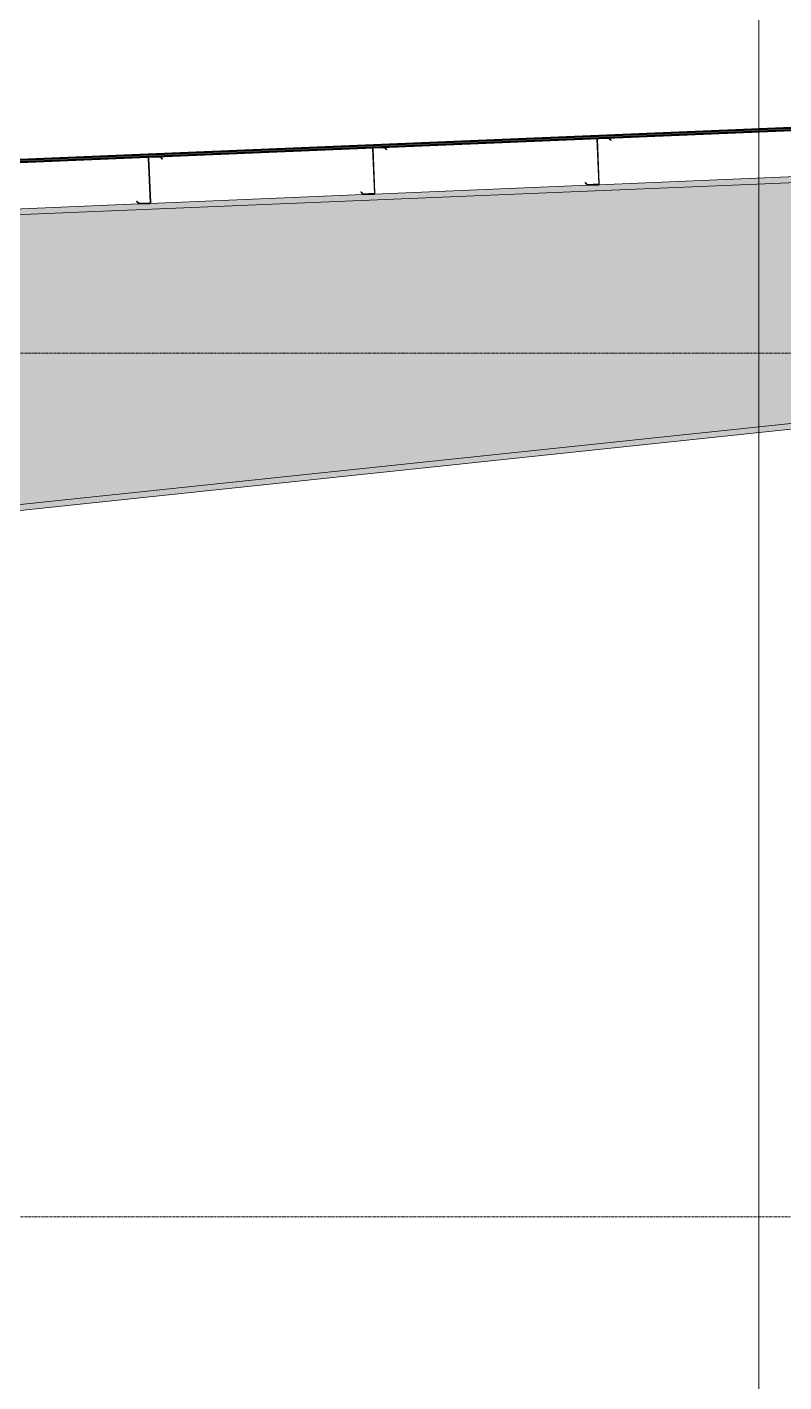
# Model space of a CAD drawing. Header units: inches. Extents: x -26493 to -10162, y -132 to 713.
# Drawn here: x -16648.6 to -16486.8, y 108.7 to 398.6 of the extents above; entities that cross this region are included whole.
import ezdxf

# ---------------------------------------------------------------- set-up
doc = ezdxf.new("R2010")
doc.units = ezdxf.units.IN
doc.header["$MEASUREMENT"] = 0
doc.linetypes.add('Grid Line 1_2_', pattern=[0.875, 0.5, -0.125, 0.125, -0.125])
for name, color, linetype, lineweight in [('A-FLOR-LEVL', 51, 'Continuous', 9), ('A-ROOF', 132, 'Continuous', 13), ('G-ANNO-SYMB', 111, 'Continuous', 9), ('S-BEAM', 12, 'Continuous', 9)]:
    doc.layers.add(name, color=color, linetype=linetype, lineweight=lineweight)

# ---------------------------------------------------------------- blocks, each defined once
blk = doc.blocks.new('Family7 - Family7-706776-Section 1')
at = {"layer": 'S-BEAM'}
for points in [[(-22358.93, 327.21), (-21137.4, 378.1), (-21135.8, 379.42), (-22360.24, 328.4), (-22359.49, 327.72)], [(-21747, 280.64), (-21183.79, 340.02), (-21182.03, 341.46), (-21747.06, 281.89), (-22322.77, 293.93), (-22321.38, 292.65), (-21755.75, 280.82)]]:
    blk.add_hatch(color=256, dxfattribs=at).paths.add_polyline_path(points, flags=0)
h = blk.add_hatch(color=256, dxfattribs=at)
h.paths.add_polyline_path([(-21747.06, 281.89), (-21185.68, 341.08), (-21185.84, 343.3), (-21184.67, 344.39), (-21184.43, 341.21), (-21182.03, 341.46), (-21141.3, 374.9), (-21141.3, 377.94), (-22358.8, 327.2), (-22358.8, 327.08), (-22322.77, 293.93), (-22319.86, 293.87), (-22319.69, 296.14), (-22318.51, 295.18), (-22318.61, 293.84), (-21755.75, 282.07)], flags=0)
h.paths.add_polyline_path([(-21140.05, 375.93), (-21137.4, 378.1), (-21140.05, 377.99), (-21140.05, 376.45)], flags=0)
for p, q in [((-22358.93, 327.21), (-21137.4, 378.1)), ((-21439.82, 366.75), (-21485.42, 364.85)), ((-21535.74, 362.76), (-21581.33, 360.86)), ((-21487.78, 364.75), (-21533.37, 362.85)), ((-21583.7, 360.76), (-21629.29, 358.86)), ((-21182.03, 341.46), (-21747.06, 281.89)), ((-21747, 280.64), (-21183.79, 340.02))]:
    blk.add_line(p, q, dxfattribs=at)
blk = doc.blocks.new('Girt_Z - 10_D-668005-Section 1')
at = {"layer": 'S-BEAM'}
h = blk.add_hatch(color=256, dxfattribs=at)
h.paths.add_polyline_path([(-21200.03, 376.74), (-21197.53, 376.9), (-21197.67, 376.95), (-21199.98, 376.86), (-21200.45, 377.37), (-21200.54, 377.3)], flags=0)
h.paths.add_polyline_path([(-21197.53, 376.9), (-21197.49, 377.04), (-21197.61, 376.98)], flags=0)
h.paths.add_polyline_path([(-21197.95, 386.78), (-21197.81, 386.74), (-21195.5, 386.83), (-21195.03, 386.32), (-21194.95, 386.39), (-21195.45, 386.94), (-21197.82, 386.84)], flags=0)
h.paths.add_polyline_path([(-21198, 386.65), (-21197.87, 386.71), (-21197.95, 386.78)], flags=0)
h.paths.add_polyline_path([(-21197.59, 377.03), (-21197.49, 377.04), (-21197.89, 386.65), (-21198, 386.65)], flags=0)
at = {"layer": 'S-BEAM', "lineweight": 30}
for p, q in [((-21198, 386.65), (-21197.59, 377.03)), ((-21197.49, 377.04), (-21197.89, 386.65)), ((-21195.45, 386.94), (-21197.82, 386.84)), ((-21197.81, 386.74), (-21195.5, 386.83)), ((-21195.5, 386.83), (-21195.03, 386.32)), ((-21194.95, 386.39), (-21195.45, 386.94)), ((-21195.03, 386.32), (-21194.95, 386.39)), ((-21200.45, 377.37), (-21200.54, 377.3)), ((-21200.54, 377.3), (-21200.03, 376.74)), ((-21199.98, 376.86), (-21200.45, 377.37)), ((-21197.67, 376.95), (-21199.98, 376.86)), ((-21200.03, 376.74), (-21197.66, 376.84))]:
    blk.add_line(p, q, dxfattribs=at)
for centre, radius, start, end in [((-21197.81, 386.66), 0.187, 92.3859, 182.3859), ((-21197.81, 386.66), 0.0782, 94.5087, 182.3859), ((-21197.67, 377.03), 0.0782, 275.4283, 2.3859), ((-21197.67, 377.03), 0.188, 272.3859, 2.3859)]:
    blk.add_arc(centre, radius, start, end, dxfattribs=at)

msp = doc.modelspace()

# ---------------------------------------------------------------- hatches: boundary and pattern name
at = {"layer": 'A-ROOF'}
msp.add_hatch(color=256, dxfattribs=at).paths.add_polyline_path([(-17463.12, 335.84), (-16170.74, 389.68), (-16170.74, 390.16), (-17463.12, 336.31)], flags=0)

# ---------------------------------------------------------------- linework, layer by layer
at = {"layer": 'A-FLOR-LEVL', "linetype": 'Grid Line 1_2_'}
for p, q in [((-18203.93, 328.83), (-15467.16, 328.83)), ((-18203.93, 144), (-15467.16, 144))]:
    msp.add_line(p, q, dxfattribs=at)
at = {"layer": 'A-ROOF', "lineweight": 50}
for p, q in [((-16170.74, 390.16), (-17463.12, 336.31)), ((-17463.12, 335.84), (-16170.74, 389.68))]:
    msp.add_line(p, q, dxfattribs=at)
at = {"layer": 'G-ANNO-SYMB'}
msp.add_line((-16492.16, 545.16), (-16492.16, -54.82), dxfattribs=at)

# ---------------------------------------------------------------- block references
at = {"layer": 'S-BEAM'}
for name, p in [('Family7 - Family7-706776-Section 1', (4958.94, 0)), ('Girt_Z - 10_D-668005-Section 1', (4671.19, -11.99)), ('Girt_Z - 10_D-668005-Section 1', (4623.23, -13.99)), ('Girt_Z - 10_D-668005-Section 1', (4575.27, -15.99))]:
    msp.add_blockref(name, p, dxfattribs=at)

doc.saveas('drawing.dxf')
